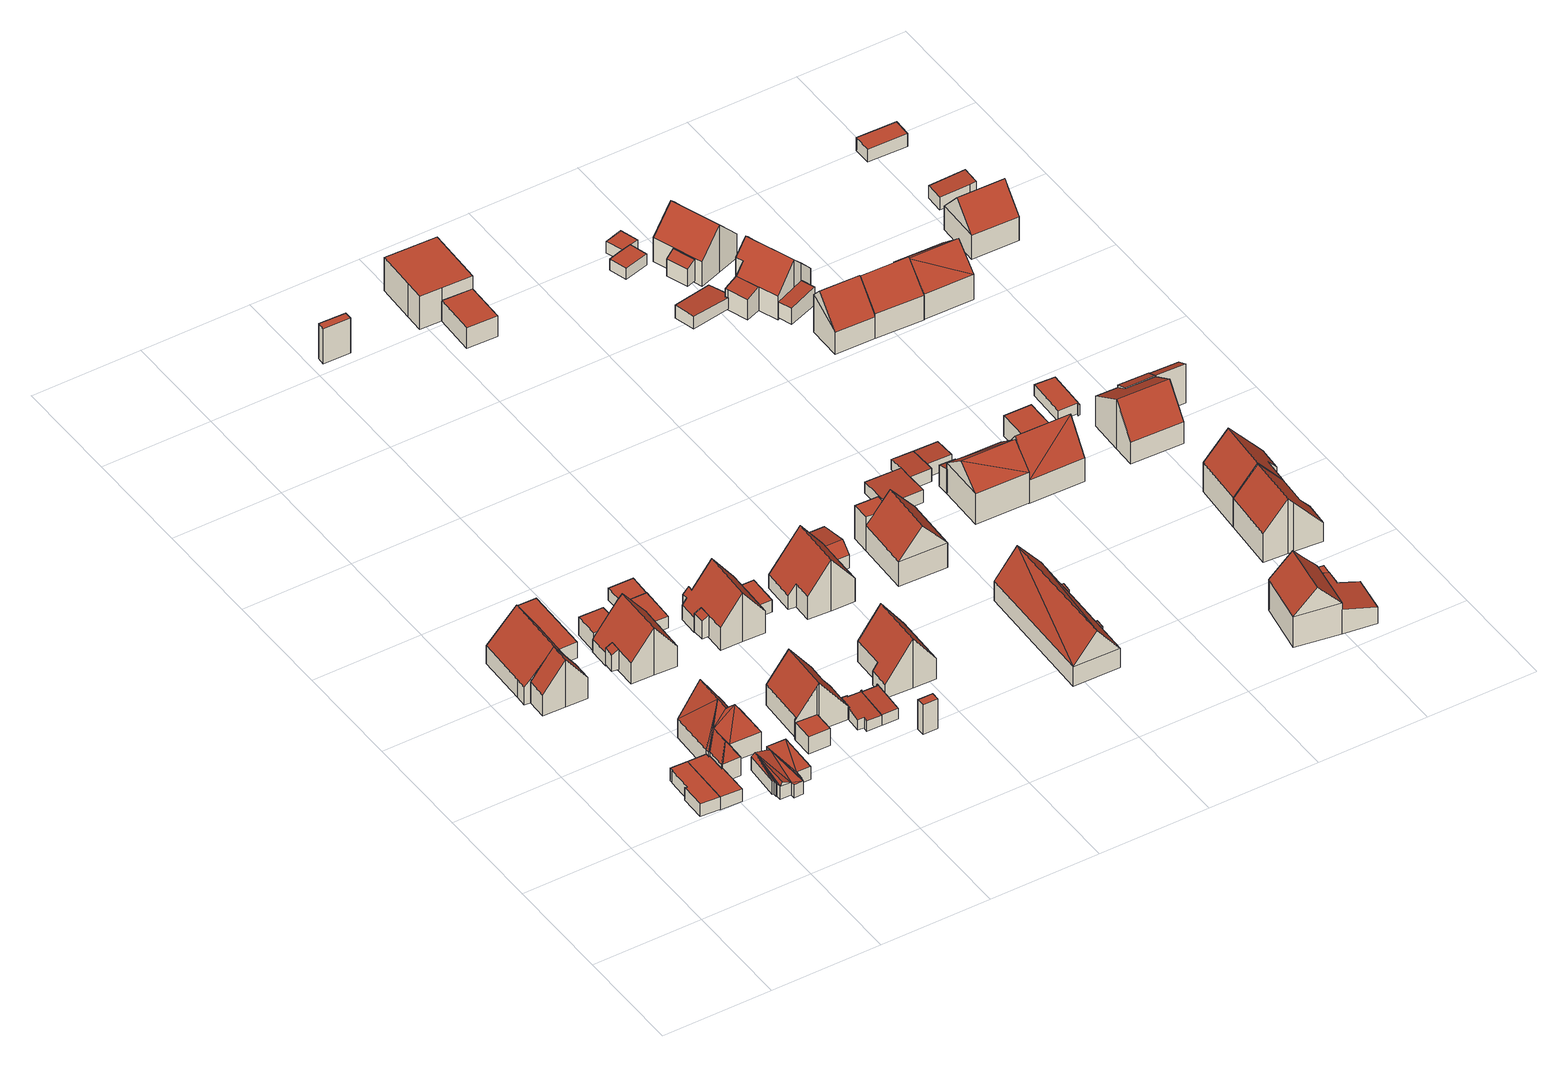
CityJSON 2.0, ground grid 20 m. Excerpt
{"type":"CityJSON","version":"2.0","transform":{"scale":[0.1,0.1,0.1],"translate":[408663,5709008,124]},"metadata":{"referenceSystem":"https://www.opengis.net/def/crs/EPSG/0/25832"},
"CityObjects":{
"building1":{"type":"Building","attributes":{"Gemeindeschluessel":"05978036","Geometrietyp2DReferenz":"3000","function":"31001_2460","roofType":"1000","measuredHeight":2.48},"geometry":[{"type":"MultiSurface","lod":"2","boundaries":[[[0,1,2,3]],[[1,4,5,2]],[[4,6,7,5]],[[6,8,9,7]],[[8,10,11,9]],[[10,12,13,11]],[[12,14,15,13]],[[14,0,3,15]],[[14,12,10,8,6,4,1,0]],[[3,2,5,7,9,11,13,15]]],"semantics":{"surfaces":[{"type":"WallSurface"},{"type":"RoofSurface"},{"type":"GroundSurface"}],"values":[0,0,0,0,0,0,0,0,1,2]}}]},
"building2":{"type":"Building","attributes":{"Gemeindeschluessel":"05978036","Geometrietyp2DReferenz":"3000","function":"31001_2460","roofType":"1000","measuredHeight":2.62},"geometry":[{"type":"MultiSurface","lod":"2","boundaries":[[[14,12,16,17]],[[12,18,19,16]],[[18,20,21,19]],[[20,22,23,21]],[[22,24,25,23]],[[24,26,27,25]],[[26,28,29,27]],[[28,14,17,29]],[[28,26,24,22,20,18,12,14]],[[17,16,19,21,23,25,27,29]]],"semantics":{"surfaces":[{"type":"WallSurface"},{"type":"RoofSurface"},{"type":"GroundSurface"}],"values":[0,0,0,0,0,0,0,0,1,2]}}]},
"building3":{"type":"Building","attributes":{"Gemeindeschluessel":"05978036","Geometrietyp2DReferenz":"3000","function":"31001_1000"},"children":["building3-1","building3-2"]},
"building3-1":{"type":"BuildingPart","attributes":{"roofType":"3100","measuredHeight":9.57},"parents":["building3"],"geometry":[{"type":"MultiSurface","lod":"2","boundaries":[[[30,31,32,33,34]],[[31,35,36,32]],[[35,37,38,36]],[[37,39,40,38]],[[35,31,30,41,42,43,44]],[[44,45,39,37,35]],[[46,47,33,32,36,38,40]],[[30,34,41]],[[43,48,44]],[[34,33,47,42,41]],[[42,47,46,48,43]],[[48,45,44]],[[46,40,39,45,48]]],"semantics":{"surfaces":[{"type":"WallSurface"},{"type":"RoofSurface"},{"type":"GroundSurface"},{"type":"ClosureSurface"}],"values":[0,0,0,0,1,1,2,0,0,3,3,0,3]}}]},
"building3-2":{"type":"BuildingPart","attributes":{"roofType":"3100","measuredHeight":9.5},"parents":["building3"],"geometry":[{"type":"MultiSurface","lod":"2","boundaries":[[[49,50,51,40,39]],[[50,52,53,51]],[[52,54,55,53]],[[54,56,57,55]],[[56,58,59,57]],[[58,60,61,59]],[[60,34,33,61]],[[56,54,52,50,49,45,48,43,62]],[[62,41,34,60,58,56]],[[33,47,46,40,51,53,55,57,59,61]],[[42,41,62]],[[47,33,34,41,42]],[[49,39,45]],[[43,42,62]],[[48,46,47,42,43]],[[39,40,46,48,45]]],"semantics":{"surfaces":[{"type":"WallSurface"},{"type":"RoofSurface"},{"type":"GroundSurface"},{"type":"ClosureSurface"}],"values":[0,0,0,0,0,0,0,1,1,2,0,3,0,0,3,3]}}]},
"building4":{"type":"Building","attributes":{"Gemeindeschluessel":"05978036","Geometrietyp2DReferenz":"3000","function":"31001_1000","roofType":"5000","measuredHeight":10.01},"geometry":[{"type":"MultiSurface","lod":"2","boundaries":[[[63,64,65,66]],[[64,67,68,65]],[[67,69,70,68]],[[69,71,72,70]],[[71,73,74,72]],[[73,75,76,74]],[[75,77,78,76]],[[77,79,80,78]],[[79,81,82,80]],[[81,83,84,82]],[[83,85,86,84]],[[85,63,66,86]],[[87,88,89]],[[90,88,87]],[[83,88,90]],[[88,83,81]],[[73,89,88]],[[89,73,71]],[[91,88,81,79]],[[77,91,79]],[[91,77,75]],[[88,91,75,73]],[[89,71,69]],[[87,89,69,67]],[[67,64,92,90,87]],[[92,63,90]],[[85,90,63]],[[90,85,83]],[[63,92,64]],[[66,65,68,70,72,74,76,78,80,82,84,86]]],"semantics":{"surfaces":[{"type":"WallSurface"},{"type":"RoofSurface"},{"type":"GroundSurface"}],"values":[0,0,0,0,0,0,0,0,0,0,0,0,1,1,1,1,1,1,1,1,1,1,1,1,1,1,1,1,0,2]}}]},
"building5":{"type":"Building","attributes":{"Gemeindeschluessel":"05978036","Geometrietyp2DReferenz":"3000","function":"31001_2460","roofType":"5000","measuredHeight":3.26},"geometry":[{"type":"MultiSurface","lod":"2","boundaries":[[[93,94,95,96]],[[94,97,98,95]],[[97,99,100,98]],[[99,101,102,100]],[[101,103,104,102]],[[103,105,106,104]],[[105,107,108,106]],[[107,109,110,108]],[[109,111,112,110]],[[111,113,114,112]],[[113,115,116,114]],[[115,117,118,116]],[[117,119,120,118]],[[119,121,122,120]],[[121,123,124,122]],[[123,93,96,124]],[[125,113,94]],[[113,125,126]],[[99,103,101]],[[103,107,105]],[[97,103,99]],[[97,107,103]],[[97,109,107]],[[94,109,97]],[[113,109,94]],[[109,113,111]],[[123,125,93]],[[121,125,123]],[[119,125,121]],[[117,125,119]],[[115,125,117]],[[125,115,126]],[[94,93,125]],[[115,113,126]],[[96,95,98,100,102,104,106,108,110,112,114,116,118,120,122,124]]],"semantics":{"surfaces":[{"type":"WallSurface"},{"type":"RoofSurface"},{"type":"GroundSurface"}],"values":[0,0,0,0,0,0,0,0,0,0,0,0,0,0,0,0,1,1,1,1,1,1,1,1,1,1,1,1,1,1,1,1,0,0,2]}}]},
"building6":{"type":"Building","attributes":{"Gemeindeschluessel":"05978036","Geometrietyp2DReferenz":"3000","function":"31001_2460","roofType":"1000","measuredHeight":3.15},"geometry":[{"type":"MultiSurface","lod":"2","boundaries":[[[127,128,129,130]],[[128,131,132,129]],[[131,133,134,132]],[[133,135,136,134]],[[135,127,130,136]],[[135,133,131,128,127]],[[130,129,132,134,136]]],"semantics":{"surfaces":[{"type":"WallSurface"},{"type":"RoofSurface"},{"type":"GroundSurface"}],"values":[0,0,0,0,0,1,2]}}]},
"building7":{"type":"Building","attributes":{"Gemeindeschluessel":"05978036","Geometrietyp2DReferenz":"3000","function":"51009_1610","roofType":"2100","measuredHeight":4.04},"geometry":[{"type":"MultiSurface","lod":"2","boundaries":[[[137,138,139,140]],[[138,141,142,139]],[[141,143,144,142]],[[143,137,140,144]],[[143,141,138,137]],[[140,139,142,144]]],"semantics":{"surfaces":[{"type":"WallSurface"},{"type":"RoofSurface"},{"type":"GroundSurface"}],"values":[0,0,0,0,1,2]}}]},
"building8":{"type":"Building","attributes":{"Gemeindeschluessel":"05978036","Geometrietyp2DReferenz":"3000","function":"31001_1000"},"children":["building8-1","building8-2"]},
"building8-1":{"type":"BuildingPart","attributes":{"roofType":"3100","measuredHeight":9.63},"parents":["building8"],"geometry":[{"type":"MultiSurface","lod":"2","boundaries":[[[145,146,147,148]],[[146,149,150,147]],[[149,151,152,150]],[[153,154,155,156,157]],[[154,158,159,155]],[[158,160,161,159]],[[160,162,163,161]],[[162,164,165,163]],[[164,166,167,165]],[[166,168,169,167]],[[168,170,171,169]],[[170,145,148,171]],[[166,164,162,160,158,154]],[[154,153,172,151,149,146,145,170,168,166]],[[148,147,150,152,156,155,159,161,163,165,167,169,171]],[[157,172,153]],[[156,152,151,172,157]]],"semantics":{"surfaces":[{"type":"WallSurface"},{"type":"RoofSurface"},{"type":"GroundSurface"},{"type":"ClosureSurface"}],"values":[0,0,0,0,0,0,0,0,0,0,0,0,1,1,2,0,3]}}]},
"building8-2":{"type":"BuildingPart","attributes":{"roofType":"2100","measuredHeight":3.82},"parents":["building8"],"geometry":[{"type":"MultiSurface","lod":"2","boundaries":[[[173,174,175,152,151]],[[174,176,177,175]],[[176,157,156,177]],[[157,176,174,173,172]],[[152,175,177,156]],[[151,172,173]],[[152,156,157,172,151]]],"semantics":{"surfaces":[{"type":"WallSurface"},{"type":"RoofSurface"},{"type":"GroundSurface"},{"type":"ClosureSurface"}],"values":[0,0,0,1,2,0,3]}}]},
"building9":{"type":"Building","attributes":{"Gemeindeschluessel":"05978036","Geometrietyp2DReferenz":"3000","function":"31001_1000"},"children":["building9-1","building9-2"]},
"building9-1":{"type":"BuildingPart","attributes":{"roofType":"3100","measuredHeight":9.68},"parents":["building9"],"geometry":[{"type":"MultiSurface","lod":"2","boundaries":[[[178,179,180,181]],[[179,182,183,180]],[[182,184,185,183]],[[184,186,187,185]],[[186,188,189,187]],[[188,190,191,189]],[[190,192,193,191]],[[192,194,195,193]],[[194,196,197,195]],[[196,198,199,197]],[[198,200,201,202,199]],[[203,178,181,204,205]],[[198,196,194,192,190,188,186,184]],[[184,182,179,178,203,200,198]],[[181,180,183,185,187,189,191,193,195,197,199,202,204]],[[203,205,201,200]],[[205,204,202,201]]],"semantics":{"surfaces":[{"type":"WallSurface"},{"type":"RoofSurface"},{"type":"GroundSurface"},{"type":"ClosureSurface"}],"values":[0,0,0,0,0,0,0,0,0,0,0,0,1,1,2,0,3]}}]},
"building9-2":{"type":"BuildingPart","attributes":{"roofType":"1000","measuredHeight":3.56},"parents":["building9"],"geometry":[{"type":"MultiSurface","lod":"2","boundaries":[[[206,207,208,209]],[[207,205,204,208]],[[201,206,209,202]],[[201,205,207,206]],[[209,208,204,202]],[[202,204,205,201]]],"semantics":{"surfaces":[{"type":"WallSurface"},{"type":"RoofSurface"},{"type":"GroundSurface"},{"type":"ClosureSurface"}],"values":[0,0,0,1,2,3]}}]},
"building10":{"type":"Building","attributes":{"Gemeindeschluessel":"05978036","Geometrietyp2DReferenz":"3000","function":"31001_2460","roofType":"1000","measuredHeight":2.34},"geometry":[{"type":"MultiSurface","lod":"2","boundaries":[[[210,211,212,213]],[[211,214,215,212]],[[214,216,217,215]],[[216,218,219,217]],[[218,220,221,219]],[[220,222,223,221]],[[222,224,225,223]],[[224,226,227,225]],[[226,210,213,227]],[[226,224,222,220,218,216,214,211,210]],[[213,212,215,217,219,221,223,225,227]]],"semantics":{"surfaces":[{"type":"WallSurface"},{"type":"RoofSurface"},{"type":"GroundSurface"}],"values":[0,0,0,0,0,0,0,0,0,1,2]}}]},
"building11":{"type":"Building","attributes":{"Gemeindeschluessel":"05978036","Geometrietyp2DReferenz":"3000","function":"31001_1310","roofType":"1000","measuredHeight":2.35},"geometry":[{"type":"MultiSurface","lod":"2","boundaries":[[[228,229,230,231]],[[229,232,233,230]],[[232,234,235,233]],[[234,228,231,235]],[[234,232,229,228]],[[231,230,233,235]]],"semantics":{"surfaces":[{"type":"WallSurface"},{"type":"RoofSurface"},{"type":"GroundSurface"}],"values":[0,0,0,0,1,2]}}]},
"building12":{"type":"Building","attributes":{"Gemeindeschluessel":"05978036","Geometrietyp2DReferenz":"3000","function":"51009_1610","roofType":"2100","measuredHeight":4.33},"geometry":[{"type":"MultiSurface","lod":"2","boundaries":[[[236,237,238,239]],[[237,240,241,238]],[[240,242,243,241]],[[242,236,239,243]],[[242,240,237,236]],[[239,238,241,243]]],"semantics":{"surfaces":[{"type":"WallSurface"},{"type":"RoofSurface"},{"type":"GroundSurface"}],"values":[0,0,0,0,1,2]}}]},
"building13":{"type":"Building","attributes":{"Gemeindeschluessel":"05978036","Geometrietyp2DReferenz":"3000","function":"31001_2460","roofType":"2100","measuredHeight":2.42},"geometry":[{"type":"MultiSurface","lod":"2","boundaries":[[[244,245,246,247]],[[245,248,249,246]],[[248,250,251,249]],[[250,252,253,251]],[[252,254,255,253]],[[254,256,257,255]],[[256,258,259,257]],[[258,260,261,259]],[[260,262,263,261]],[[262,264,265,263]],[[264,244,247,265]],[[264,262,260,258,256,254,252,250,248,245,244]],[[247,246,249,251,253,255,257,259,261,263,265]]],"semantics":{"surfaces":[{"type":"WallSurface"},{"type":"RoofSurface"},{"type":"GroundSurface"}],"values":[0,0,0,0,0,0,0,0,0,0,0,1,2]}}]},
"building14":{"type":"Building","attributes":{"Gemeindeschluessel":"05978036","Geometrietyp2DReferenz":"3000","function":"31001_2460","roofType":"2100","measuredHeight":2.43},"geometry":[{"type":"MultiSurface","lod":"2","boundaries":[[[266,248,249,267]],[[248,245,246,249]],[[245,268,269,246]],[[268,270,271,269]],[[270,272,273,271]],[[272,274,275,273]],[[274,276,277,275]],[[276,278,279,277]],[[278,266,267,279]],[[278,276,274,272,270,268,245,248,266]],[[267,249,246,269,271,273,275,277,279]]],"semantics":{"surfaces":[{"type":"WallSurface"},{"type":"RoofSurface"},{"type":"GroundSurface"}],"values":[0,0,0,0,0,0,0,0,0,1,2]}}]},
"building15":{"type":"Building","attributes":{"Gemeindeschluessel":"05978036","Geometrietyp2DReferenz":"3000","function":"31001_1000","roofType":"3100","measuredHeight":9.85},"geometry":[{"type":"MultiSurface","lod":"2","boundaries":[[[237,280,281,282]],[[280,283,284,281]],[[283,285,286,284]],[[285,287,288,286]],[[287,289,290,288]],[[289,291,292,290]],[[291,293,294,292]],[[293,295,296,294]],[[295,297,298,296]],[[297,299,300,298]],[[299,301,302,300]],[[301,303,304,302]],[[303,240,305,304]],[[240,237,282,305]],[[301,299,297,295,293]],[[293,291,289,287,285,283,280,237,240,303,301]],[[282,281,284,286,288,290,292,294,296,298,300,302,304,305]]],"semantics":{"surfaces":[{"type":"WallSurface"},{"type":"RoofSurface"},{"type":"GroundSurface"}],"values":[0,0,0,0,0,0,0,0,0,0,0,0,0,0,1,1,2]}}]},
"building16":{"type":"Building","attributes":{"Gemeindeschluessel":"05978036","Geometrietyp2DReferenz":"3000","function":"31001_9998","roofType":"1000","measuredHeight":6},"geometry":[{"type":"MultiSurface","lod":"2","boundaries":[[[306,307,308,309]],[[307,310,311,308]],[[310,312,313,311]],[[312,306,309,313]],[[312,310,307,306]],[[309,308,311,313]]],"semantics":{"surfaces":[{"type":"WallSurface"},{"type":"RoofSurface"},{"type":"GroundSurface"}],"values":[0,0,0,0,1,2]}}]},
"building17":{"type":"Building","attributes":{"Gemeindeschluessel":"05978036","Geometrietyp2DReferenz":"3000","function":"31001_2460","roofType":"1000","measuredHeight":2.41},"geometry":[{"type":"MultiSurface","lod":"2","boundaries":[[[314,315,316,317]],[[315,318,319,316]],[[318,320,321,319]],[[320,314,317,321]],[[320,318,315,314]],[[317,316,319,321]]],"semantics":{"surfaces":[{"type":"WallSurface"},{"type":"RoofSurface"},{"type":"GroundSurface"}],"values":[0,0,0,0,1,2]}}]},
"building18":{"type":"Building","attributes":{"Gemeindeschluessel":"05978036","Geometrietyp2DReferenz":"3000","function":"31001_1000","roofType":"3100","measuredHeight":9.91},"geometry":[{"type":"MultiSurface","lod":"2","boundaries":[[[322,323,324,325]],[[323,326,327,324]],[[326,328,329,327]],[[328,330,331,329]],[[330,332,333,331]],[[332,334,335,333]],[[334,336,337,335]],[[336,322,325,337]],[[332,330,328,326]],[[326,323,322,336,334,332]],[[325,324,327,329,331,333,335,337]]],"semantics":{"surfaces":[{"type":"WallSurface"},{"type":"RoofSurface"},{"type":"GroundSurface"}],"values":[0,0,0,0,0,0,0,0,1,1,2]}}]},
"building19":{"type":"Building","attributes":{"Gemeindeschluessel":"05978036","Geometrietyp2DReferenz":"3000","function":"31001_9998","roofType":"1000","measuredHeight":7.1},"geometry":[{"type":"MultiSurface","lod":"2","boundaries":[[[338,339,340,341]],[[339,342,343,340]],[[342,344,345,343]],[[344,338,341,345]],[[344,342,339,338]],[[341,340,343,345]]],"semantics":{"surfaces":[{"type":"WallSurface"},{"type":"RoofSurface"},{"type":"GroundSurface"}],"values":[0,0,0,0,1,2]}}]},
"building20":{"type":"Building","attributes":{"Gemeindeschluessel":"05978036","Geometrietyp2DReferenz":"3000","function":"31001_1000","roofType":"3100","measuredHeight":10.27},"geometry":[{"type":"MultiSurface","lod":"2","boundaries":[[[346,347,348,349]],[[347,350,351,348]],[[350,352,353,351]],[[352,354,355,353]],[[354,356,357,355]],[[356,358,359,357]],[[358,360,361,359]],[[360,362,363,361]],[[362,364,365,363]],[[364,346,349,365]],[[360,358,356,354,352,350]],[[350,347,346,364,362,360]],[[349,348,351,353,355,357,359,361,363,365]]],"semantics":{"surfaces":[{"type":"WallSurface"},{"type":"RoofSurface"},{"type":"GroundSurface"}],"values":[0,0,0,0,0,0,0,0,0,0,1,1,2]}}]},
"building21":{"type":"Building","attributes":{"Gemeindeschluessel":"05978036","Geometrietyp2DReferenz":"3000","function":"31001_2460","roofType":"5000","measuredHeight":4.19},"geometry":[{"type":"MultiSurface","lod":"2","boundaries":[[[366,367,368,369]],[[367,370,371,368]],[[370,372,373,371]],[[372,374,375,373]],[[374,376,377,375]],[[376,366,369,377]],[[372,378,379,374]],[[376,379,378,370,367,366]],[[376,374,379]],[[372,370,378]],[[369,368,371,373,375,377]]],"semantics":{"surfaces":[{"type":"WallSurface"},{"type":"RoofSurface"},{"type":"GroundSurface"}],"values":[0,0,0,0,0,0,1,1,0,0,2]}}]},
"building22":{"type":"Building","attributes":{"Gemeindeschluessel":"05978036","Geometrietyp2DReferenz":"3000","function":"31001_1000"},"children":["building22-1","building22-2"]},
"building22-1":{"type":"BuildingPart","attributes":{"roofType":"1000","measuredHeight":4.08},"parents":["building22"],"geometry":[{"type":"MultiSurface","lod":"2","boundaries":[[[380,381,382,383]],[[381,384,385,382]],[[384,386,387,385]],[[386,384,381,380]],[[383,382,385,387]],[[383,387,386,380]]],"semantics":{"surfaces":[{"type":"WallSurface"},{"type":"RoofSurface"},{"type":"GroundSurface"},{"type":"ClosureSurface"}],"values":[0,0,0,1,2,3]}}]},
"building22-2":{"type":"BuildingPart","attributes":{"roofType":"1000","measuredHeight":6.7},"parents":["building22"],"geometry":[{"type":"MultiSurface","lod":"2","boundaries":[[[388,389,390,391]],[[389,392,380,383,390]],[[393,394,395,387,386]],[[394,396,397,395]],[[396,388,391,397]],[[396,394,393,392,389,388]],[[391,390,383,387,395,397]],[[386,380,392,393]],[[386,387,383,380]]],"semantics":{"surfaces":[{"type":"WallSurface"},{"type":"RoofSurface"},{"type":"GroundSurface"},{"type":"ClosureSurface"}],"values":[0,0,0,0,0,1,2,0,3]}}]},
"building23":{"type":"Building","attributes":{"Gemeindeschluessel":"05978036","Geometrietyp2DReferenz":"3000","function":"31001_1000"},"children":["building23-1","building23-2"]},
"building23-1":{"type":"BuildingPart","attributes":{"roofType":"1000","measuredHeight":6.71},"parents":["building23"],"geometry":[{"type":"MultiSurface","lod":"2","boundaries":[[[398,399,400,401,402]],[[399,403,404,400]],[[403,405,406,407,404]],[[405,403,399,398,408]],[[401,400,404,407]],[[402,408,398]],[[402,401,407,406]],[[402,406,405,408]]],"semantics":{"surfaces":[{"type":"WallSurface"},{"type":"RoofSurface"},{"type":"GroundSurface"},{"type":"ClosureSurface"}],"values":[0,0,0,1,2,0,3,3]}}]},
"building23-2":{"type":"BuildingPart","attributes":{"roofType":"5000","measuredHeight":10.36},"parents":["building23"],"geometry":[{"type":"MultiSurface","lod":"2","boundaries":[[[409,402,401,410]],[[406,411,412,407]],[[411,413,414,412]],[[413,409,410,414]],[[415,408,402,409,416,417]],[[416,413,411,417]],[[406,405,415,417,411]],[[413,416,409]],[[410,401,407,412,414]],[[407,401,402,406]],[[405,408,415]],[[406,402,408,405]]],"semantics":{"surfaces":[{"type":"WallSurface"},{"type":"RoofSurface"},{"type":"GroundSurface"},{"type":"ClosureSurface"}],"values":[0,0,0,0,1,1,0,0,2,3,0,3]}}]},
"building24":{"type":"Building","attributes":{"Gemeindeschluessel":"05978036","Geometrietyp2DReferenz":"3000","function":"31001_1000"},"children":["building24-1","building24-2","building24-3"]},
"building24-1":{"type":"BuildingPart","attributes":{"roofType":"1000","measuredHeight":3.43},"parents":["building24"],"geometry":[{"type":"MultiSurface","lod":"2","boundaries":[[[418,419,420,421]],[[422,423,424,425]],[[423,418,421,424]],[[423,422,419,418]],[[421,420,425,424]],[[425,420,419,422]]],"semantics":{"surfaces":[{"type":"WallSurface"},{"type":"RoofSurface"},{"type":"GroundSurface"},{"type":"ClosureSurface"}],"values":[0,0,0,1,2,3]}}]},
"building24-2":{"type":"BuildingPart","attributes":{"roofType":"1000","measuredHeight":3.49},"parents":["building24"],"geometry":[{"type":"MultiSurface","lod":"2","boundaries":[[[426,427,428,429]],[[430,431,432,433]],[[431,426,429,432]],[[431,430,427,426]],[[429,428,433,432]],[[433,428,427,430]]],"semantics":{"surfaces":[{"type":"WallSurface"},{"type":"RoofSurface"},{"type":"GroundSurface"},{"type":"ClosureSurface"}],"values":[0,0,0,1,2,3]}}]},
"building24-3":{"type":"BuildingPart","attributes":{"roofType":"3100","measuredHeight":9.38},"parents":["building24"],"geometry":[{"type":"MultiSurface","lod":"2","boundaries":[[[434,435,436,437]],[[435,438,430,433,436]],[[439,440,422,425,428,427]],[[441,442,443,420,419]],[[442,444,445,443]],[[444,434,437,445]],[[444,446,434]],[[446,444,447]],[[447,435,446]],[[435,447,442,441,440,439,438]],[[434,446,435]],[[447,444,442]],[[437,436,433,428,425,420,443,445]],[[427,430,438,439]],[[427,428,433,430]],[[419,422,440,441]],[[419,420,425,422]]],"semantics":{"surfaces":[{"type":"WallSurface"},{"type":"RoofSurface"},{"type":"GroundSurface"},{"type":"ClosureSurface"}],"values":[0,0,0,0,0,0,1,1,1,1,0,0,2,0,3,0,3]}}]},
"building25":{"type":"Building","attributes":{"Gemeindeschluessel":"05978036","Geometrietyp2DReferenz":"3000","function":"31001_2460","roofType":"2100","measuredHeight":2.61},"geometry":[{"type":"MultiSurface","lod":"2","boundaries":[[[448,449,450,451]],[[449,452,453,450]],[[452,454,455,453]],[[454,456,457,455]],[[456,448,451,457]],[[456,454,452,449,448]],[[451,450,453,455,457]]],"semantics":{"surfaces":[{"type":"WallSurface"},{"type":"RoofSurface"},{"type":"GroundSurface"}],"values":[0,0,0,0,0,1,2]}}]},
"building26":{"type":"Building","attributes":{"Gemeindeschluessel":"05978036","Geometrietyp2DReferenz":"3000","function":"31001_2460","roofType":"2100","measuredHeight":2.57},"geometry":[{"type":"MultiSurface","lod":"2","boundaries":[[[454,452,458,459]],[[452,460,461,458]],[[460,462,463,461]],[[462,464,465,463]],[[464,466,467,465]],[[466,454,459,467]],[[466,464,462,460,452,454]],[[459,458,461,463,465,467]]],"semantics":{"surfaces":[{"type":"WallSurface"},{"type":"RoofSurface"},{"type":"GroundSurface"}],"values":[0,0,0,0,0,0,1,2]}}]},
"building27":{"type":"Building","attributes":{"Gemeindeschluessel":"05978036","Geometrietyp2DReferenz":"3000","function":"31001_1000","roofType":"2100","measuredHeight":4.94},"geometry":[{"type":"MultiSurface","lod":"2","boundaries":[[[468,469,470,471]],[[469,472,473,470]],[[472,474,475,473]],[[474,468,471,475]],[[474,472,469,468]],[[471,470,473,475]]],"semantics":{"surfaces":[{"type":"WallSurface"},{"type":"RoofSurface"},{"type":"GroundSurface"}],"values":[0,0,0,0,1,2]}}]},
"building28":{"type":"Building","attributes":{"Gemeindeschluessel":"05978036","Geometrietyp2DReferenz":"3000","function":"31001_1000","roofType":"3100","measuredHeight":9.79},"geometry":[{"type":"MultiSurface","lod":"2","boundaries":[[[476,477,478,470]],[[477,479,480,478]],[[479,481,482,480]],[[481,483,473,482]],[[483,476,470,473]],[[483,484,477,476]],[[484,483,485]],[[485,479,484]],[[479,485,481]],[[477,484,479]],[[485,483,481]],[[470,478,480,482,473]]],"semantics":{"surfaces":[{"type":"WallSurface"},{"type":"RoofSurface"},{"type":"GroundSurface"}],"values":[0,0,0,0,0,1,1,1,1,0,0,2]}}]},
"building29":{"type":"Building","attributes":{"Gemeindeschluessel":"05978036","Geometrietyp2DReferenz":"3000","function":"31001_9998","roofType":"2100","measuredHeight":2.71},"geometry":[{"type":"MultiSurface","lod":"2","boundaries":[[[464,462,486,487]],[[462,488,489,486]],[[488,490,491,489]],[[490,464,487,491]],[[490,488,462,464]],[[487,486,489,491]]],"semantics":{"surfaces":[{"type":"WallSurface"},{"type":"RoofSurface"},{"type":"GroundSurface"}],"values":[0,0,0,0,1,2]}}]},
"building30":{"type":"Building","attributes":{"Gemeindeschluessel":"05978036","Geometrietyp2DReferenz":"3000","function":"31001_2460","roofType":"2100","measuredHeight":2.65},"geometry":[{"type":"MultiSurface","lod":"2","boundaries":[[[492,493,494,495]],[[493,496,497,494]],[[496,498,499,497]],[[498,500,501,499]],[[500,502,503,501]],[[502,492,495,503]],[[502,500,498,496,493,492]],[[495,494,497,499,501,503]]],"semantics":{"surfaces":[{"type":"WallSurface"},{"type":"RoofSurface"},{"type":"GroundSurface"}],"values":[0,0,0,0,0,0,1,2]}}]},
"building31":{"type":"Building","attributes":{"Gemeindeschluessel":"05978036","Geometrietyp2DReferenz":"3000","function":"31001_2460","roofType":"1000","measuredHeight":2.17},"geometry":[{"type":"MultiSurface","lod":"2","boundaries":[[[504,505,506,507]],[[505,508,509,506]],[[508,510,511,509]],[[510,512,513,511]],[[512,514,515,513]],[[514,504,507,515]],[[514,512,510,508,505,504]],[[507,506,509,511,513,515]]],"semantics":{"surfaces":[{"type":"WallSurface"},{"type":"RoofSurface"},{"type":"GroundSurface"}],"values":[0,0,0,0,0,0,1,2]}}]},
"building32":{"type":"Building","attributes":{"Gemeindeschluessel":"05978036","Geometrietyp2DReferenz":"3000","function":"31001_1310","roofType":"1000","measuredHeight":2.34},"geometry":[{"type":"MultiSurface","lod":"2","boundaries":[[[516,517,518,519]],[[517,520,521,518]],[[520,522,523,521]],[[522,524,525,523]],[[524,516,519,525]],[[524,522,520,517,516]],[[519,518,521,523,525]]],"semantics":{"surfaces":[{"type":"WallSurface"},{"type":"RoofSurface"},{"type":"GroundSurface"}],"values":[0,0,0,0,0,1,2]}}]},
"building33":{"type":"Building","attributes":{"Gemeindeschluessel":"05978036","Geometrietyp2DReferenz":"3000","function":"31001_1000"},"children":["building33-1","building33-2"]},
"building33-1":{"type":"BuildingPart","attributes":{"roofType":"3100","measuredHeight":10.52},"parents":["building33"],"geometry":[{"type":"MultiSurface","lod":"2","boundaries":[[[526,527,528,529]],[[527,530,531,528]],[[532,526,529,533,534]],[[530,527,535]],[[526,532,536]],[[527,536,535]],[[536,527,526]],[[532,535,536]],[[535,532,530]],[[529,528,531,537,533]],[[537,531,530,532,534,538]],[[534,533,537,538]]],"semantics":{"surfaces":[{"type":"WallSurface"},{"type":"RoofSurface"},{"type":"GroundSurface"},{"type":"ClosureSurface"}],"values":[0,0,0,0,0,1,1,1,1,2,0,3]}}]},
"building33-2":{"type":"BuildingPart","attributes":{"roofType":"1000","measuredHeight":4.06},"parents":["building33"],"geometry":[{"type":"MultiSurface","lod":"2","boundaries":[[[539,540,541,542]],[[540,543,544,541]],[[543,534,533,544]],[[538,545,546,537]],[[545,539,542,546]],[[545,538,534,543,540,539]],[[542,541,544,533,537,546]],[[537,533,534,538]]],"semantics":{"surfaces":[{"type":"WallSurface"},{"type":"RoofSurface"},{"type":"GroundSurface"},{"type":"ClosureSurface"}],"values":[0,0,0,0,0,1,2,3]}}]},
"building34":{"type":"Building","attributes":{"Gemeindeschluessel":"05978036","Geometrietyp2DReferenz":"3000","function":"31001_1000","roofType":"2100","measuredHeight":4.41},"geometry":[{"type":"MultiSurface","lod":"2","boundaries":[[[547,548,549,550]],[[548,551,552,549]],[[551,553,554,552]],[[553,547,550,554]],[[553,551,548,547]],[[550,549,552,554]]],"semantics":{"surfaces":[{"type":"WallSurface"},{"type":"RoofSurface"},{"type":"GroundSurface"}],"values":[0,0,0,0,1,2]}}]},
"building35":{"type":"Building","attributes":{"Gemeindeschluessel":"05978036","Geometrietyp2DReferenz":"3000","function":"31001_1000"},"children":["building35-1","building35-2"]},
"building35-1":{"type":"BuildingPart","attributes":{"roofType":"2100","measuredHeight":4.96},"parents":["building35"],"geometry":[{"type":"MultiSurface","lod":"2","boundaries":[[[555,556,557,558]],[[556,559,560,557]],[[559,561,562,560]],[[561,563,564,562]],[[563,565,566,564]],[[563,561,559,556,555,565]],[[566,558,557,560,562,564]],[[558,566,565,555]]],"semantics":{"surfaces":[{"type":"WallSurface"},{"type":"RoofSurface"},{"type":"GroundSurface"},{"type":"ClosureSurface"}],"values":[0,0,0,0,0,1,2,3]}}]},
"building35-2":{"type":"BuildingPart","attributes":{"roofType":"3100","measuredHeight":10.7},"parents":["building35"],"geometry":[{"type":"MultiSurface","lod":"2","boundaries":[[[567,568,569,570]],[[568,571,572,569]],[[571,573,555,558,572]],[[574,575,576,566,565]],[[575,567,570,576]],[[575,577,578,567]],[[573,571,579,578,577,574]],[[568,579,571]],[[567,578,579,568]],[[574,577,575]],[[570,569,572,558,566,576]],[[565,555,573,574]],[[565,566,558,555]]],"semantics":{"surfaces":[{"type":"WallSurface"},{"type":"RoofSurface"},{"type":"GroundSurface"},{"type":"ClosureSurface"}],"values":[0,0,0,0,0,1,1,0,0,0,2,0,3]}}]},
"building36":{"type":"Building","attributes":{"Gemeindeschluessel":"05978036","Geometrietyp2DReferenz":"3000","function":"31001_1000","roofType":"3100","measuredHeight":9.54},"geometry":[{"type":"MultiSurface","lod":"2","boundaries":[[[580,581,582,583]],[[581,584,585,582]],[[584,586,587,585]],[[586,588,589,587]],[[588,590,591,589]],[[590,592,593,591]],[[592,594,595,593]],[[594,596,597,595]],[[596,598,599,597]],[[598,580,583,599]],[[594,592,590,588,586,584]],[[584,581,580,598,596,594]],[[583,582,585,587,589,591,593,595,597,599]]],"semantics":{"surfaces":[{"type":"WallSurface"},{"type":"RoofSurface"},{"type":"GroundSurface"}],"values":[0,0,0,0,0,0,0,0,0,0,1,1,2]}}]},
"building37":{"type":"Building","attributes":{"Gemeindeschluessel":"05978036","Geometrietyp2DReferenz":"3000","function":"31001_1000"},"children":["building37-1","building37-2"]},
"building37-1":{"type":"BuildingPart","attributes":{"roofType":"3100","measuredHeight":9.44},"parents":["building37"],"geometry":[{"type":"MultiSurface","lod":"2","boundaries":[[[600,601,602,603]],[[601,604,605,602]],[[604,606,607,605]],[[606,608,609,607]],[[608,610,611,609]],[[610,612,613,611]],[[612,614,615,613]],[[614,616,617,615]],[[616,618,619,617]],[[618,620,621,619]],[[620,622,623,621]],[[618,616,614,612,610,608,606]],[[606,604,601,600,622,620,618]],[[603,602,605,607,609,611,613,615,617,619,621,623]],[[600,603,623,622]]],"semantics":{"surfaces":[{"type":"WallSurface"},{"type":"RoofSurface"},{"type":"GroundSurface"},{"type":"ClosureSurface"}],"values":[0,0,0,0,0,0,0,0,0,0,0,1,1,2,3]}}]},
"building37-2":{"type":"BuildingPart","attributes":{"roofType":"2100","measuredHeight":4.85},"parents":["building37"],"geometry":[{"type":"MultiSurface","lod":"2","boundaries":[[[624,625,623,622]],[[624,626,627,625]],[[626,628,629,627]],[[628,630,631,629]],[[630,600,603,631]],[[600,630,628,626,624,622]],[[623,625,627,629,631,603]],[[622,623,603,600]]],"semantics":{"surfaces":[{"type":"WallSurface"},{"type":"RoofSurface"},{"type":"GroundSurface"},{"type":"ClosureSurface"}],"values":[0,0,0,0,0,1,2,3]}}]},
"building38":{"type":"Building","attributes":{"Gemeindeschluessel":"05978036","Geometrietyp2DReferenz":"3000","function":"31001_2460","roofType":"2100","measuredHeight":3.6},"geometry":[{"type":"MultiSurface","lod":"2","boundaries":[[[632,633,634,635]],[[633,636,637,634]],[[636,638,639,637]],[[638,632,635,639]],[[638,636,633,632]],[[635,634,637,639]]],"semantics":{"surfaces":[{"type":"WallSurface"},{"type":"RoofSurface"},{"type":"GroundSurface"}],"values":[0,0,0,0,1,2]}}]},
"building39":{"type":"Building","attributes":{"Gemeindeschluessel":"05978036","Geometrietyp2DReferenz":"3000","function":"31001_2460","roofType":"1000","measuredHeight":2.51},"geometry":[{"type":"MultiSurface","lod":"2","boundaries":[[[640,641,642,643]],[[641,644,645,642]],[[644,646,647,645]],[[646,648,649,647]],[[648,650,651,649]],[[650,652,653,651]],[[652,640,643,653]],[[652,650,648,646,644,641,640]],[[643,642,645,647,649,651,653]]],"semantics":{"surfaces":[{"type":"WallSurface"},{"type":"RoofSurface"},{"type":"GroundSurface"}],"values":[0,0,0,0,0,0,0,1,2]}}]},
"building40":{"type":"Building","attributes":{"Gemeindeschluessel":"05978036","Geometrietyp2DReferenz":"3000","function":"31001_1000"},"children":["building40-1","building40-2"]},
"building40-1":{"type":"BuildingPart","attributes":{"roofType":"3100","measuredHeight":9.46},"parents":["building40"],"geometry":[{"type":"MultiSurface","lod":"2","boundaries":[[[654,655,656,657]],[[655,658,659,656]],[[658,660,661,659]],[[660,662,663,661]],[[662,664,663]],[[665,654,657,666]],[[667,662,660,658]],[[658,655,654,665,668,667]],[[657,656,659,661,663,669,666]],[[670,664,662,667]],[[669,663,664,671]],[[671,664,670]],[[668,670,667]],[[665,666,669,671]],[[671,670,668,665]]],"semantics":{"surfaces":[{"type":"WallSurface"},{"type":"RoofSurface"},{"type":"GroundSurface"},{"type":"ClosureSurface"}],"values":[0,0,0,0,0,0,1,1,2,0,3,3,0,3,3]}}]},
"building40-2":{"type":"BuildingPart","attributes":{"roofType":"3100","measuredHeight":9.46},"parents":["building40"],"geometry":[{"type":"MultiSurface","lod":"2","boundaries":[[[664,672,673,663]],[[672,674,675,673]],[[674,665,666,675]],[[674,672,676]],[[672,664,670,668,677,676]],[[674,676,677,665]],[[663,673,675,666,669]],[[664,663,669,671]],[[671,669,666,665]],[[665,677,668]],[[671,670,664]],[[665,668,670,671]]],"semantics":{"surfaces":[{"type":"WallSurface"},{"type":"RoofSurface"},{"type":"GroundSurface"},{"type":"ClosureSurface"}],"values":[0,0,0,0,1,1,2,3,3,0,3,3]}}]},
"building41":{"type":"Building","attributes":{"Gemeindeschluessel":"05978036","Geometrietyp2DReferenz":"3000","function":"31001_1000","roofType":"3100","measuredHeight":11.07},"geometry":[{"type":"MultiSurface","lod":"2","boundaries":[[[678,679,680,681]],[[679,682,683,680]],[[682,684,685,683]],[[684,686,687,685]],[[686,688,689,687]],[[688,690,691,689]],[[690,692,693,691]],[[692,694,695,693]],[[694,678,681,695]],[[690,688,686,684,682,679,678]],[[678,694,692,690]],[[681,680,683,685,687,689,691,693,695]]],"semantics":{"surfaces":[{"type":"WallSurface"},{"type":"RoofSurface"},{"type":"GroundSurface"}],"values":[0,0,0,0,0,0,0,0,0,1,1,2]}}]},
"building42":{"type":"Building","attributes":{"Gemeindeschluessel":"05978036","Geometrietyp2DReferenz":"3000","function":"31001_2460","roofType":"1000","measuredHeight":2.23},"geometry":[{"type":"MultiSurface","lod":"2","boundaries":[[[696,697,698,699]],[[697,700,701,698]],[[700,702,703,701]],[[702,704,705,703]],[[704,706,707,705]],[[706,696,699,707]],[[706,704,702,700,697,696]],[[699,698,701,703,705,707]]],"semantics":{"surfaces":[{"type":"WallSurface"},{"type":"RoofSurface"},{"type":"GroundSurface"}],"values":[0,0,0,0,0,0,1,2]}}]},
"building43":{"type":"Building","attributes":{"Gemeindeschluessel":"05978036","Geometrietyp2DReferenz":"3000","function":"31001_1000","roofType":"3100","measuredHeight":11.14},"geometry":[{"type":"MultiSurface","lod":"2","boundaries":[[[708,709,680,710]],[[709,711,681,680]],[[711,712,695,681]],[[712,713,714,695]],[[713,715,716,714]],[[715,717,718,716]],[[717,719,720,718]],[[719,708,710,720]],[[715,713,712,711]],[[711,709,708,719,717,715]],[[710,680,681,695,714,716,718,720]]],"semantics":{"surfaces":[{"type":"WallSurface"},{"type":"RoofSurface"},{"type":"GroundSurface"}],"values":[0,0,0,0,0,0,0,0,1,1,2]}}]},
"building44":{"type":"Building","attributes":{"Gemeindeschluessel":"05978036","Geometrietyp2DReferenz":"3000","function":"31001_1000","roofType":"3100","measuredHeight":9.99},"geometry":[{"type":"MultiSurface","lod":"2","boundaries":[[[721,722,723,724]],[[722,725,726,723]],[[725,727,728,726]],[[727,729,730,728]],[[729,731,732,730]],[[731,733,734,732]],[[733,735,736,734]],[[735,721,724,736]],[[731,729,727,725]],[[725,722,721,735,733,731]],[[724,723,726,728,730,732,734,736]]],"semantics":{"surfaces":[{"type":"WallSurface"},{"type":"RoofSurface"},{"type":"GroundSurface"}],"values":[0,0,0,0,0,0,0,0,1,1,2]}}]},
"building45":{"type":"Building","attributes":{"Gemeindeschluessel":"05978036","Geometrietyp2DReferenz":"3000","function":"31001_1000","roofType":"2100","measuredHeight":7.62},"geometry":[{"type":"MultiSurface","lod":"2","boundaries":[[[737,738,739,740]],[[738,741,742,739]],[[741,743,744,742]],[[743,737,740,744]],[[743,741,738,737]],[[740,739,742,744]]],"semantics":{"surfaces":[{"type":"WallSurface"},{"type":"RoofSurface"},{"type":"GroundSurface"}],"values":[0,0,0,0,1,2]}}]},
"building46":{"type":"Building","attributes":{"Gemeindeschluessel":"05978036","Geometrietyp2DReferenz":"3000","function":"31001_1000","roofType":"3100","measuredHeight":9.1},"geometry":[{"type":"MultiSurface","lod":"2","boundaries":[[[745,746,747,748]],[[746,749,750,747]],[[749,751,752,750]],[[751,745,748,752]],[[749,746,753]],[[745,751,754]],[[745,753,746]],[[753,745,754]],[[754,749,753]],[[749,754,751]],[[748,747,750,752]]],"semantics":{"surfaces":[{"type":"WallSurface"},{"type":"RoofSurface"},{"type":"GroundSurface"}],"values":[0,0,0,0,0,0,1,1,1,1,2]}}]},
"building47":{"type":"Building","attributes":{"Gemeindeschluessel":"05978036","Geometrietyp2DReferenz":"3000","function":"31001_1000","roofType":"2100","measuredHeight":7.89},"geometry":[{"type":"MultiSurface","lod":"2","boundaries":[[[743,755,756,757]],[[755,758,759,756]],[[758,760,761,759]],[[760,743,757,761]],[[760,758,755,743]],[[757,756,759,761]]],"semantics":{"surfaces":[{"type":"WallSurface"},{"type":"RoofSurface"},{"type":"GroundSurface"}],"values":[0,0,0,0,1,2]}}]},
"building48":{"type":"Building","attributes":{"Gemeindeschluessel":"05978036","Geometrietyp2DReferenz":"3000","function":"31001_1000","roofType":"5000","measuredHeight":9.43},"geometry":[{"type":"MultiSurface","lod":"2","boundaries":[[[762,763,764,765]],[[763,766,767,764]],[[766,768,769,767]],[[768,762,765,769]],[[763,770,771,766]],[[762,771,770]],[[771,762,768]],[[768,766,771]],[[763,762,770]],[[765,764,767,769]]],"semantics":{"surfaces":[{"type":"WallSurface"},{"type":"RoofSurface"},{"type":"GroundSurface"}],"values":[0,0,0,0,1,1,1,0,0,2]}}]},
"building49":{"type":"Building","attributes":{"Gemeindeschluessel":"05978036","Geometrietyp2DReferenz":"3000","function":"31001_2460","roofType":"2100","measuredHeight":2.93},"geometry":[{"type":"MultiSurface","lod":"2","boundaries":[[[772,773,774,775]],[[773,776,777,774]],[[776,778,779,777]],[[778,780,781,779]],[[780,772,775,781]],[[780,778,776,773,772]],[[775,774,777,779,781]]],"semantics":{"surfaces":[{"type":"WallSurface"},{"type":"RoofSurface"},{"type":"GroundSurface"}],"values":[0,0,0,0,0,1,2]}}]},
"building50":{"type":"Building","attributes":{"Gemeindeschluessel":"05978036","Geometrietyp2DReferenz":"3000","function":"31001_2460","roofType":"1000","measuredHeight":2.63},"geometry":[{"type":"MultiSurface","lod":"2","boundaries":[[[782,783,784,785]],[[783,786,787,784]],[[786,788,789,787]],[[788,782,785,789]],[[788,786,783,782]],[[785,784,787,789]]],"semantics":{"surfaces":[{"type":"WallSurface"},{"type":"RoofSurface"},{"type":"GroundSurface"}],"values":[0,0,0,0,1,2]}}]}
},
"vertices":[
[93,148,94],[94,194,94],[94,194,69],[93,148,69],[98,193,94],[98,193,69],[99,238,94],[99,238,69],[100,238,94],[100,238,69],[100,245,94],[100,245,69],[131,244,94],[131,244,69],[128,146,94],[128,146,69],
[131,244,68],[128,146,68],[165,243,94],[165,243,68],[165,236,94],[165,236,68],[167,236,94],[167,236,68],[166,201,94],[166,201,68],[168,201,94],[168,201,68],[167,144,94],[167,144,68],
[101,516,108],[100,480,108],[100,480,66],[101,516,66],[101,516,102],[60,481,162],[60,481,66],[19,482,108],[19,482,66],[20,518,109],[20,518,66],[72,517,147],[63,517,159],[62,517,160],[61,517,162],[47,518,143],[61,517,66],[63,517,66],[61,517,159],
[20,518,114],[9,519,102],[9,519,66],[10,540,102],[10,540,66],[13,634,102],[13,634,66],[67,632,161],[67,632,66],[105,631,102],[105,631,66],[103,573,102],[103,573,66],[63,517,161],
[168,329,102],[249,326,102],[249,326,64],[168,329,64],[247,293,102],[247,293,64],[261,293,102],[261,293,64],[259,233,102],[259,233,64],[202,235,102],[202,235,64],[201,201,102],[201,201,64],[168,201,102],[168,201,64],[166,201,102],[166,201,64],[167,236,102],[167,236,64],[165,236,102],[165,236,64],[165,243,102],[165,243,64],[215,264,149],[185,253,129],[230,264,149],[206,274,164],[184,219,129],[208,328,164],
[221,203,91],[255,202,91],[255,202,65],[221,203,65],[255,211,91],[255,211,65],[289,210,91],[289,210,65],[286,134,91],[286,134,65],[261,135,91],[261,135,65],[260,119,91],[260,119,65],[259,119,91],[259,119,65],[258,111,91],[258,111,65],[241,111,91],[241,111,65],[241,119,91],[241,119,65],[221,120,91],[221,120,65],[221,129,91],[221,129,65],[220,129,91],[220,129,65],[220,136,91],[220,136,65],[217,136,91],[217,136,65],[228,202,98],[226,120,98],
[103,573,95],[105,631,95],[105,631,63],[103,573,63],[107,695,95],[107,695,63],[143,694,95],[143,694,63],[140,572,95],[140,572,63],
[178,513,105],[166,514,98],[166,514,65],[178,513,65],[167,534,98],[167,534,65],[179,533,105],[179,533,65],
[179,533,104],[167,534,88],[167,534,62],[179,533,62],[168,572,88],[168,572,62],[170,572,91],[170,572,62],[214,571,149],[221,570,158],[221,570,62],[214,571,62],[214,571,100],[258,569,110],[258,569,62],[263,569,104],[263,569,62],[262,560,104],[262,560,62],[259,473,104],[259,473,62],[218,475,158],[218,475,62],[177,476,104],[177,476,62],[178,513,104],[178,513,62],[177,572,100],
[170,572,100],[172,618,98],[172,618,62],[216,617,98],[216,617,62],
[320,233,99],[322,233,103],[322,233,61],[320,233,61],[326,323,103],[326,323,61],[366,321,158],[366,321,61],[406,320,103],[406,320,61],[405,286,103],[405,286,61],[419,285,84],[419,285,61],[417,251,84],[417,251,61],[416,226,84],[416,226,61],[414,226,87],[414,226,61],[362,228,158],[362,228,61],[358,228,152],[358,228,96],[358,228,61],[319,230,99],[319,230,61],[319,230,96],
[357,189,96],[318,190,96],[318,190,61],[357,189,61],
[258,569,84],[258,580,84],[258,580,60],[258,569,60],[254,580,84],[254,580,60],[256,617,84],[256,617,60],[256,625,84],[256,625,60],[300,624,84],[300,624,60],[298,559,84],[298,559,60],[262,560,84],[262,560,60],[263,569,84],[263,569,60],
[256,625,83],[257,666,83],[257,666,59],[256,625,59],[302,665,83],[302,665,59],[300,624,83],[300,624,59],
[327,530,97],[339,529,104],[339,529,61],[327,530,61],[339,507,104],[339,507,61],[327,508,97],[327,508,61],
[427,248,86],[451,247,86],[451,247,62],[427,248,62],[449,186,83],[449,186,62],[449,185,83],[449,185,62],[422,186,83],[422,186,62],[423,195,83],[423,195,62],[412,196,83],[412,196,62],[414,226,85],[414,226,62],[416,226,85],[416,226,62],[417,251,86],[417,251,62],[427,250,86],[427,250,62],
[479,185,83],[479,185,62],[451,249,86],[451,249,62],[453,249,86],[453,249,62],[452,246,86],[452,246,62],[479,245,86],[479,245,62],[480,248,86],[480,248,62],[481,248,86],[481,248,62],
[327,530,88],[327,530,59],[339,529,59],[328,566,88],[328,566,59],[336,566,98],[336,566,59],[336,577,98],[336,577,59],[346,576,110],[346,576,59],[345,566,110],[345,566,59],[381,565,158],[381,565,59],[421,564,104],[421,564,59],[419,509,104],[419,509,59],[418,469,104],[418,469,59],[378,471,158],[378,471,59],[338,472,104],[338,472,59],[339,507,59],
[491,148,122],[518,148,122],[518,148,62],[491,148,62],[518,133,122],[518,133,62],[491,133,122],[491,133,62],
[419,509,81],[421,564,81],[421,564,57],[419,509,57],[457,563,81],[457,563,57],[455,508,81],[455,508,57],
[500,277,100],[502,336,100],[502,336,59],[500,277,59],[543,335,158],[543,335,59],[584,334,100],[584,334,59],[581,236,100],[581,236,59],[540,237,158],[540,237,59],[490,239,87],[490,239,59],[491,277,87],[491,277,59],
[192,1378,125],[193,1393,125],[193,1393,54],[192,1378,54],[241,1391,125],[241,1391,54],[241,1377,125],[241,1377,54],
[481,502,82],[483,561,82],[483,561,54],[481,502,54],[539,559,157],[539,559,54],[578,558,105],[578,558,54],[581,558,100],[581,558,54],[580,536,100],[580,536,54],[578,463,100],[578,463,54],[535,464,157],[535,464,54],[493,466,100],[493,466,54],[495,501,100],[495,501,54],
[578,558,94],[580,612,81],[580,612,53],[578,558,53],[617,611,81],[617,611,53],[614,535,79],[614,535,53],[580,536,79],[580,536,53],[581,558,94],[581,558,53],[615,556,95],[581,557,95],
[462,1373,85],[460,1298,85],[460,1298,44],[462,1373,44],[404,1300,85],[404,1300,44],[407,1375,85],[407,1375,44],
[371,1484,111],[466,1481,111],[466,1481,44],[371,1484,44],[462,1373,111],[407,1375,111],[367,1376,111],[367,1376,44],[368,1411,111],[368,1411,44],
[660,561,116],[661,593,116],[661,593,49],[660,561,49],[660,561,99],[703,592,116],[703,592,49],[702,559,116],[702,559,99],[702,559,49],[674,560,116],
[657,461,99],[657,461,49],[748,558,99],[748,558,49],[744,458,99],[744,458,49],[702,559,151],[700,460,153],[704,559,153],
[846,174,87],[840,175,87],[840,175,53],[846,174,53],[840,191,87],[847,191,87],[847,191,53],[840,191,53],
[849,274,88],[843,274,88],[843,274,53],[849,274,53],[843,293,88],[850,292,88],[850,292,53],[843,293,53],
[760,350,92],[845,348,92],[845,348,53],[760,350,53],[843,293,92],[843,274,92],[840,191,92],[840,175,92],[838,111,92],[838,111,53],[753,113,92],[753,113,53],[802,349,146],[796,112,146],
[733,611,73],[734,678,69],[734,678,47],[733,611,47],[799,676,69],[799,676,47],[798,648,71],[798,648,47],[797,610,73],[797,610,47],
[799,676,45],[798,648,45],[799,704,66],[799,704,45],[838,702,66],[838,702,45],[837,661,70],[837,661,45],[836,647,71],[836,647,45],
[870,632,86],[870,610,94],[870,610,44],[870,632,44],[841,611,94],[841,611,44],[841,633,86],[841,633,44],
[870,610,106],[938,608,106],[938,608,44],[936,524,106],[936,524,44],[839,526,106],[839,526,44],[841,611,106],[937,566,142],[840,568,142],
[838,702,43],[837,661,43],[882,701,66],[882,701,43],[881,660,70],[881,660,43],
[727,1209,48],[799,1225,44],[799,1225,22],[727,1209,22],[813,1190,44],[813,1190,22],[805,1187,45],[805,1187,22],[807,1182,45],[807,1182,22],[737,1171,48],[737,1171,22],
[713,1326,44],[704,1359,44],[704,1359,22],[713,1326,22],[725,1365,44],[725,1365,22],[733,1367,44],[733,1367,22],[749,1371,44],[749,1371,22],[758,1338,44],[758,1338,22],
[733,1367,43],[722,1398,43],[722,1398,20],[733,1367,20],[755,1407,43],[755,1407,20],[765,1375,43],[765,1375,20],[749,1371,43],[749,1371,20],
[1036,522,90],[936,524,90],[936,524,43],[1036,522,43],[938,608,90],[938,608,43],[1038,606,90],[1038,606,43],[1038,606,84],[937,566,149],[1037,564,149],[1000,607,43],[1000,607,84],
[988,623,84],[989,680,84],[989,680,43],[988,623,43],[1039,679,84],[1039,679,43],[1000,611,84],[1000,611,43],
[771,1302,54],[787,1308,64],[787,1308,20],[771,1302,20],[801,1268,64],[801,1268,20],[785,1263,54],[785,1263,20],
[1196,106,83],[1215,103,78],[1215,103,34],[1196,106,34],[1212,76,78],[1212,76,34],[1250,70,67],[1250,70,34],[1240,4,67],[1240,4,34],[1181,13,83],[1181,13,34],
[1116,121,96],[1173,112,96],[1173,112,34],[1116,121,34],[1196,109,96],[1196,109,34],[1196,106,96],[1181,13,96],[1100,26,96],[1100,26,34],[1141,20,141],[1156,115,141],[1173,112,121],
[787,1308,66],[774,1344,66],[774,1344,17],[787,1308,17],[815,1358,112],[815,1358,17],[822,1361,104],[822,1361,17],[827,1346,104],[827,1346,17],[860,1357,66],[860,1357,17],[887,1282,66],[887,1282,17],[847,1268,112],[847,1268,17],[806,1254,66],[806,1254,17],[801,1268,66],[801,1268,17],
[831,1196,68],[847,1202,87],[847,1202,20],[831,1196,20],[842,1215,87],[842,1215,20],[865,1223,114],[865,1223,20],[870,1225,109],[870,1225,20],[874,1213,109],[874,1213,20],[909,1225,68],[909,1225,20],[937,1150,68],[937,1150,20],[914,1141,96],[914,1141,20],[898,1135,114],[898,1135,20],[859,1121,68],[859,1121,20],[846,1156,68],[846,1156,20],
[820,1146,61],[820,1146,20],[807,1182,61],[807,1182,20],[805,1187,61],[805,1187,20],[813,1190,64],[813,1190,20],
[923,1116,61],[868,1096,57],[868,1096,25],[923,1116,25],[859,1121,57],[859,1121,25],[914,1141,61],[914,1141,25],
[1196,106,62],[1196,109,62],[1196,109,37],[1196,106,37],[1173,112,62],[1173,112,37],[1179,144,62],[1179,144,37],[1227,137,62],[1227,137,37],[1222,102,62],[1222,102,37],[1215,103,62],[1215,103,37],
[961,1088,74],[1048,1086,74],[1048,1086,24],[961,1088,24],[1047,1041,119],[1047,1041,24],[1046,996,74],[1046,996,24],[959,999,74],[959,999,24],[959,999,68],[961,1062,100],[961,1062,24],[960,1043,119],[960,1044,118],[960,1043,24],[960,1043,117],[960,1043,90],
[887,1001,68],[887,1001,24],[888,1064,100],[888,1064,24],[888,1047,119],[960,1045,119],
[1219,313,145],[1263,311,93],[1263,311,35],[1219,313,35],[1260,257,93],[1260,257,35],[1277,256,73],[1277,256,35],[1274,212,73],[1274,212,35],[1222,216,134],[1222,216,35],[1213,217,145],[1213,217,35],[1169,220,93],[1169,220,35],[1175,315,93],[1175,315,35],
[1080,666,62],[1082,738,62],[1082,738,40],[1080,666,40],[1119,736,62],[1119,736,40],[1116,661,62],[1116,661,40],[1113,661,62],[1113,661,40],[1114,665,62],[1114,665,40],
[1267,361,94],[1263,311,94],[1267,361,35],[1219,313,146],[1175,315,94],[1182,411,94],[1182,411,35],[1226,408,146],[1226,408,35],[1286,404,75],[1286,404,35],[1283,359,75],[1283,359,35],
[1162,603,114],[1217,602,114],[1217,602,41],[1162,603,41],[1215,559,141],[1215,559,41],[1214,517,85],[1214,517,41],[1119,520,85],[1119,520,41],[1120,562,141],[1120,562,41],[1122,625,102],[1122,625,41],[1162,624,102],[1162,624,41],
[1162,603,116],[1162,624,107],[1162,624,40],[1162,603,40],[1217,622,107],[1217,622,40],[1217,602,116],[1217,602,40],
[1048,1086,76],[1138,1083,76],[1138,1083,25],[1048,1086,25],[1136,994,76],[1136,994,25],[1046,996,76],[1046,996,25],[1137,1039,116],[1047,1041,116],
[1217,622,106],[1217,622,37],[1217,602,37],[1271,620,106],[1271,620,37],[1271,600,116],[1271,600,37],
[1275,1161,68],[1273,1079,68],[1273,1079,20],[1275,1161,20],[1188,1081,68],[1188,1081,20],[1190,1163,68],[1190,1163,20],[1274,1122,114],[1189,1124,114],
[1211,1209,42],[1212,1242,42],[1212,1242,17],[1211,1209,17],[1278,1240,46],[1278,1240,17],[1277,1207,46],[1277,1207,17],[1266,1207,45],[1266,1207,17],
[1184,1404,36],[1256,1402,36],[1256,1402,10],[1184,1404,10],[1255,1369,36],[1255,1369,10],[1183,1371,36],[1183,1371,10]
]}
